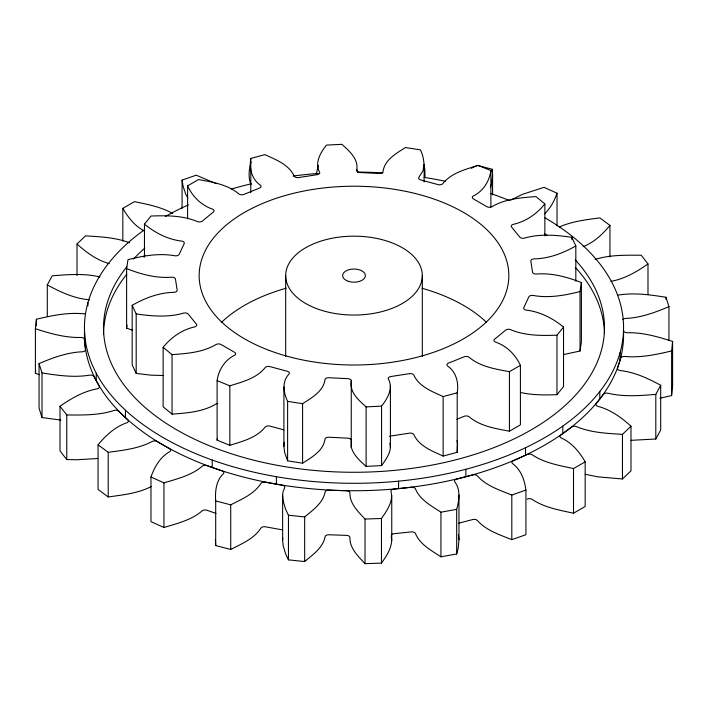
<?xml version="1.0" encoding="UTF-8"?>
<svg xmlns="http://www.w3.org/2000/svg" width="708" height="708" viewBox="0 0 708 708"><rect width="100%" height="100%" fill="white"/><g stroke="black" fill="none" stroke-linecap="round" stroke-linejoin="round"><path stroke-width="1.06" d="M424.092 164.327L422.959 170.911L418.853 177.327A3.575 2.062 0 0 0 420.915 179.991L437.854 184.549A3.575 2.062 0 0 0 442.721 183.753C451.35 172.849 465.537 169.362 478.174 165.415L490.892 170.548C489.405 181.31 483.166 191.31 473.156 196.063A3.575 2.062 0 0 0 473.528 198.975L486.741 206.603A3.575 2.062 0 0 0 491.786 206.816C505.061 198.815 520.902 197.7 535.965 196.576L544.868 203.922C536.788 213.931 525.796 221.639 513.096 224.392A3.575 2.062 0 0 0 511.716 227.197L519.619 236.976A3.575 2.062 0 0 0 524.23 238.171C539.717 233.578 556.072 235.065 571.816 237.277L575.825 245.933C563.002 253.243 548.788 258.677 533.85 258.889A3.575 2.062 0 0 0 530.885 261.261L532.522 272.014A3.575 2.062 0 0 0 536.142 274.04C551.718 272.757 567.037 276.925 581.383 282.598L580.029 291.528C564.719 295.475 548.682 298.316 532.903 295.413A3.575 2.062 0 0 0 528.726 297.05L523.885 307.476A3.575 2.062 0 0 0 526.088 310.104C540.036 311.67 552.798 318.273 563.533 327.078L556.975 335.194C541.328 335.707 525.053 335.858 510.388 329.547A3.575 2.062 0 0 0 505.485 330.264L494.759 339.105A3.575 2.062 0 0 0 495.273 342.008C506.601 345.787 515.495 354.602 520.407 365.346L509.433 371.682C495.388 369.063 480.272 366.744 468.997 357.177A3.575 2.062 0 0 0 463.97 356.876L448.66 363.071A3.575 2.062 0 0 0 447.421 365.894C456.226 371.78 458.917 382.851 457.209 392.798L443.146 396.586C432.19 391.524 419.109 386.772 413.746 374.966A3.575 2.062 0 0 0 409.197 373.691L391.143 376.488A3.575 2.062 0 0 0 388.303 378.904C393.675 388.373 387.435 398.648 381.568 406.109L381.568 465.607L366.107 466.386C360.089 460.996 353.469 455.164 351.221 447.102L351.283 380.771A3.575 2.062 0 0 0 347.761 378.674L329.14 377.736A3.575 2.062 0 0 0 325.043 379.444C323.441 391.427 311.741 397.754 302.59 403.684L287.607 401.365C283.457 392.728 281.678 381.382 289.147 373.895A3.575 2.062 0 0 0 287.085 371.231L270.146 366.664A3.575 2.062 0 0 0 265.279 367.47C256.65 378.373 242.463 381.86 229.826 385.807L217.108 380.665C218.595 369.912 224.834 359.903 234.844 355.159A3.575 2.062 0 0 0 234.472 352.248L221.259 344.619A3.575 2.062 0 0 0 216.214 344.407C202.939 352.407 187.098 353.522 172.035 354.646L163.132 347.301C171.212 337.291 182.204 329.583 194.904 326.831A3.575 2.062 0 0 0 196.284 324.025L188.381 314.246A3.575 2.062 0 0 0 183.77 313.051C168.283 317.644 151.928 316.157 136.184 313.945L132.175 305.29C144.998 297.979 159.212 292.546 174.15 292.324A3.575 2.062 0 0 0 177.115 289.961L175.478 279.209A3.575 2.062 0 0 0 171.858 277.182C156.282 278.456 140.963 274.288 126.617 268.624L127.971 259.694C143.281 255.747 159.318 252.906 175.097 255.809A3.575 2.062 0 0 0 179.274 254.163L184.115 243.747A3.575 2.062 0 0 0 181.912 241.118C167.964 239.552 155.202 232.941 144.467 224.144L151.025 216.02C166.672 215.515 182.947 215.365 197.612 221.675A3.575 2.062 0 0 0 202.515 220.958L213.241 212.117A3.575 2.062 0 0 0 212.727 209.214C201.399 205.435 192.505 196.612 187.593 185.868L198.567 179.54C212.612 182.16 227.728 184.478 239.003 194.045A3.575 2.062 0 0 0 244.03 194.346L259.34 188.151A3.575 2.062 0 0 0 260.579 185.319C251.774 179.443 249.083 168.371 250.791 158.424L264.854 154.636C275.81 159.698 288.891 164.451 294.254 176.257A3.575 2.062 0 0 0 298.803 177.531L316.857 174.734A3.575 2.062 0 0 0 319.697 172.318C314.325 162.849 320.565 152.574 326.432 145.113L341.893 144.335C349.318 150.972 358.921 159.273 356.717 170.451A3.575 2.062 0 0 0 360.239 172.548L378.86 173.487A3.575 2.062 0 0 0 382.957 171.779C384.559 159.787 396.259 153.468 405.41 147.538L420.393 149.857C425.508 159.813 423.924 171.194 424.092 181.947M381.568 465.607C386.002 459.288 392.197 451.403 389.816 443.199M351.283 380.771C349.079 391.949 358.682 400.25 366.107 406.888L381.568 406.109M351.221 447.102L351.283 440.27A3.575 2.062 0 0 0 347.761 438.172L329.14 437.234A3.575 2.062 0 0 0 325.043 438.942C323.441 450.925 311.741 457.244 302.59 463.174L287.607 460.855L284.581 452.182L283.908 446.394L283.908 386.895M623.394 329.618L623.589 330.724A3.575 2.062 0 0 0 627.217 332.751C642.758 332.335 657.953 336.716 672.6 341.468L671.609 350.964C656.307 354.575 640.536 357.956 624.739 356.451A3.575 2.062 0 0 0 620.712 358.221L617.571 368.098A3.575 2.062 0 0 0 620.252 370.576C634.687 372.142 648.112 378.399 660.706 385.302L655.803 394.383C639.943 395.675 623.642 397.011 608.022 393.241A3.575 2.062 0 0 0 603.375 394.4L596.242 403.56A3.575 2.062 0 0 0 597.817 406.33C610.508 409.596 621.42 417.516 630.987 426.216L622.465 434.358C607.013 433.376 590.994 432.73 576.542 426.65A3.575 2.062 0 0 0 571.551 427.128L560.825 435.039A3.575 2.062 0 0 0 561.205 437.951C571.816 442.633 579.516 451.996 585.171 461.846L573.515 468.572C559.364 465.492 544.346 462.997 532.133 454.74A3.575 2.062 0 0 0 527.088 454.518L513.397 460.713A3.575 2.062 0 0 0 512.557 463.59C521.017 469.625 524.61 480.192 525.92 490.104L511.813 495.025C499.715 490.157 486.246 485.936 477.369 475.873A3.575 2.062 0 0 0 472.563 474.962L456.695 479.086A3.575 2.062 0 0 0 454.695 481.759C460.82 489.582 459.165 500.459 456.678 509.353L456.678 553.975L440.942 556.807C431.438 550.55 419.924 544.532 415.428 533.451A3.575 2.062 0 0 0 411.144 531.903L394.037 533.708A3.575 2.062 0 0 0 391.205 534.974M458.97 495.051L458.97 539.673L458.2 548.045L456.678 553.975M283.908 446.394L284.297 442.252M316.334 173.894L318.379 165.3M456.678 509.353L440.942 512.185C431.438 505.928 419.924 499.91 415.428 488.83A3.575 2.062 0 0 0 411.144 487.281L394.037 489.086A3.575 2.062 0 0 0 390.975 491.414C393.675 501.344 386.851 510.734 381.47 518.477L381.47 563.099L365.018 563.665C358.283 556.399 349.495 548.178 349.929 537.469A3.575 2.062 0 0 0 346.407 535.372L329.043 534.77A3.575 2.062 0 0 0 325.114 536.602C323.078 547.7 312.777 554.762 304.661 561.559L288.448 559.851L285.696 554.072L283.182 545.815L282.634 539.832L282.634 495.211L283.05 491.626L284.66 487.697A3.575 2.062 0 0 0 282.111 485.184L265.5 482.192A3.575 2.062 0 0 0 260.925 483.431C254.119 494.14 241.57 499.228 230.719 504.839L215.692 500.937C214.975 491.44 216.064 480.537 223.427 473.687A3.575 2.062 0 0 0 221.993 470.891L207.108 465.687A3.575 2.062 0 0 0 202.143 466.262C191.461 475.493 177.159 478.856 163.946 482.874L150.972 477.006C154.459 466.97 160.247 456.961 169.778 451.615A3.575 2.062 0 0 0 169.548 448.704L157.247 441.597A3.575 2.062 0 0 0 152.193 441.465C138.724 448.668 123.13 450.261 108.218 452.324L98.058 444.828C105.758 435.447 115.156 426.782 126.829 422.782A3.575 2.062 0 0 0 127.821 419.915L118.82 411.321A3.575 2.062 0 0 0 113.97 410.49C98.801 415.428 82.544 415.092 66.773 414.959L60.012 406.277C71.207 398.418 83.464 391.303 97.093 388.842A3.575 2.062 0 0 0 99.235 386.196L94.058 376.612A3.575 2.062 0 0 0 89.695 375.143C73.862 377.762 57.72 375.399 42.02 372.948L39.055 363.593C52.799 357.735 67.207 352.398 82.278 351.788A3.575 2.062 0 0 0 85.456 349.513L84.411 339.486A3.575 2.062 0 0 0 80.783 337.459C65.242 337.875 50.047 333.495 35.4 328.742L36.391 319.246C51.693 315.635 67.464 312.255 83.261 313.759A3.575 2.062 0 0 0 85.102 313.626M391.754 495.423L391.754 540.045C391.329 548.682 386.435 556.302 381.47 563.099M39.427 374.665L35.4 373.364L35.727 370.204M659.874 398.232L671.609 395.586L672.6 386.09L672.6 341.468M282.634 539.832L282.846 538.045M425.057 177.69L424.818 169.017L423.871 165.92M471.316 168.256L477.28 165.371L492.308 169.274L492.582 175.265L491.6 183.629L490.308 187.549M389.48 436.447A3.575 2.062 0 0 1 391.143 435.978L409.197 433.19A3.575 2.062 0 0 1 413.746 434.464C419.109 446.27 432.19 451.023 443.146 456.076L457.209 452.288L457.58 443.447L457.041 440.562M132.626 330.3L126.617 328.114L127.068 325.14M563.595 354.558L580.029 351.018L581.383 342.097L581.383 282.598M283.908 429.871L270.146 426.163A3.575 2.062 0 0 0 265.279 426.959C256.65 437.863 242.463 441.358 229.826 445.305L217.108 440.164L217.329 438.783M251.066 161.849C248.986 169.212 248.048 177.372 250.889 184.664M510.751 200.143L522.371 194.364L544.054 187.337L557.028 193.204C554.426 200.771 550.532 208.09 544.762 213.71M47.294 316.467L47.294 284.908L52.197 275.828C68.056 274.545 84.358 273.2 99.978 276.97M631.04 440.332L655.803 439.004L660.706 429.924L660.706 385.302M520.61 392.489C532.522 395.179 544.841 395.108 556.975 394.692L563.533 386.577L563.533 327.078M559.32 226.976C572.037 221.365 586.109 219.701 599.782 217.887L609.942 225.383C602.641 234.189 593.941 242.552 583.073 246.658M77.013 275.554L77.013 243.994L85.535 235.852C100.315 236.799 115.581 237.401 129.529 242.809M585.162 474.28L597.871 476.847L622.465 478.98L630.987 470.838L630.987 426.216M282.634 495.211L283.182 501.193L285.696 509.45L288.448 515.229L304.661 516.937C312.777 510.141 323.078 503.078 325.114 491.98A3.575 2.062 0 0 1 329.043 490.148L346.407 490.75A3.575 2.062 0 0 1 349.929 492.848C349.495 503.556 358.283 511.778 365.018 519.044L365.018 563.665M595.065 259.411C609.933 254.774 625.81 255.137 641.227 255.252L647.988 263.934C636.793 271.792 624.536 278.908 610.907 281.368M122.829 241.021L122.829 208.364L134.485 201.638C147.512 204.373 161.026 206.904 172.752 213.48M456.828 419.26L463.97 416.375A3.575 2.062 0 0 1 468.997 416.667C480.272 426.243 495.388 428.561 509.433 431.181L520.407 424.844L520.407 365.346M527.088 499.14A3.575 2.062 0 0 1 532.133 499.361C544.346 507.618 559.364 510.114 573.515 513.194L585.171 506.468L585.171 461.846M151.317 486.529C138.051 493.379 122.803 494.919 108.218 496.945L98.058 489.449L98.058 444.828M215.418 539.567L215.692 545.558L230.719 549.461C241.57 543.85 254.119 538.761 260.925 528.053A3.575 2.062 0 0 1 265.5 526.814L282.111 529.805M618.305 295.077C634.138 292.448 650.28 294.811 665.98 297.263L668.945 306.617C655.201 312.476 640.793 317.821 625.722 318.423A3.575 2.062 0 0 0 622.828 319.644M182.08 208.409L182.08 180.115L196.187 175.186L216.241 183.673M458.811 523.159L472.563 519.584A3.575 2.062 0 0 1 477.369 520.495C486.246 530.558 499.715 534.779 511.813 539.646L525.92 534.726L525.92 490.104M150.972 477.006L150.972 521.628L163.946 527.495C177.159 523.477 191.461 520.115 202.143 510.884A3.575 2.062 0 0 1 207.108 510.309L216.037 513.433M97.748 458.501L77.145 459.74L66.773 459.58L60.012 450.899L60.012 406.277M163.132 347.301L163.132 406.799L172.035 414.136C187.098 413.021 202.939 411.897 216.214 403.905A3.575 2.062 0 0 1 217.878 403.436M365.018 519.044L381.47 518.477M163.291 375.506L151.211 375.187L136.184 373.443L132.175 364.788L132.175 305.29M60.826 420.056L42.02 417.57L39.055 408.215L39.055 363.593M109.156 263.562C96.863 260.234 86.323 252.42 77.013 243.994M144.202 230.914C134.812 226.082 128.051 217.329 122.829 208.364M47.294 284.908C59.888 291.811 73.313 298.068 87.748 299.634A3.575 2.062 0 0 1 89.376 300.139M187.886 198.116L185.779 194.311L183.053 186.071L182.08 180.115M356.921 169.787L357.735 172.442M391.17 537.036L391.754 540.045M458.386 534.699L458.97 539.673M671.609 350.964L671.609 395.586M668.945 306.617L668.945 340.362M665.98 297.263L665.98 299.44M655.803 394.383L655.803 439.004M647.988 263.934L647.988 294.404M622.465 434.358L622.465 478.98M620.066 352.637L620.066 360.071M609.942 225.383L609.942 256.942M599.809 391.542L599.809 398.976M580.029 291.528L580.029 351.018M575.825 245.933L575.825 281.191M573.515 468.572L573.515 513.194M571.816 237.277L571.816 239.481M562.798 426.092L562.798 433.535M557.028 193.204L557.028 225.852M556.975 335.194L556.975 394.692M544.868 203.922L544.868 235.87M525.531 447.721L525.531 455.155M511.813 495.025L511.813 539.646M509.433 371.682L509.433 431.181M492.582 175.265L492.582 194.85M492.308 169.274L492.308 171.451M490.892 170.548L490.892 206.913M465.864 469.262L465.864 476.696M457.209 392.798L457.209 452.288M443.146 396.586L443.146 456.076M440.942 512.185L440.942 556.807M422.313 275.607A68.313 39.436 0 0 1 319.848 309.768A68.313 39.436 0 0 1 319.848 241.455A68.313 39.436 0 0 1 422.313 275.607L422.313 356.54M398.577 481.157L398.577 488.591M390.418 385.63L390.418 447.615M366.107 406.888L366.107 466.386M304.661 516.937L304.661 561.559M302.59 403.684L302.59 463.174M288.448 515.229L288.448 559.851M287.607 401.365L287.607 460.855M285.687 275.607L285.687 356.54M276.403 476.705L276.403 484.148M250.791 158.424L250.791 192.576M230.719 504.839L230.719 549.461M229.826 385.807L229.826 445.305M217.108 380.665L217.108 440.164M215.692 500.937L215.692 545.558M212.232 460.032L212.232 467.475M187.593 185.868L187.593 218.922M172.035 354.646L172.035 414.136M163.946 482.874L163.946 527.495M144.467 224.144L144.467 257.199M136.184 313.945L136.184 373.443M126.617 268.624L126.617 328.114M125.449 410.18L125.449 417.623M108.218 452.324L108.218 496.945M96.244 373.222L96.244 380.656M87.934 302.705L87.934 305.891M84.606 333.149L84.606 340.592M66.773 414.959L66.773 459.58M42.02 372.948L42.02 417.57M36.391 319.246L36.391 325.777M35.4 328.742L35.4 373.364M221.33 322.485A154.84 89.394 0 0 1 286.156 288.218M422.11 288.289A154.84 89.394 0 0 1 486.573 322.388M623.447 330.636A269.553 155.627 0 0 1 353.796 490.733A269.553 155.627 0 0 1 84.562 330.406M545.018 217.86A269.553 155.627 0 0 1 550.939 433.933A269.553 155.627 0 0 1 177.142 445.12A269.553 155.627 0 0 1 144.344 229.852M165.601 216.365A269.553 155.627 0 0 1 188.372 204.886M231.543 189.027A269.553 155.627 0 0 1 251.234 183.797M293.201 176.053A269.553 155.627 0 0 1 318.14 173.425M357.735 172.053A269.553 155.627 0 0 1 383.037 172.947M424.18 177.407A269.553 155.627 0 0 1 445.208 181.221M490.733 193.549A269.553 155.627 0 0 1 509.503 200.55M575.303 259.933A250.482 144.609 0 0 1 360.593 472.227A250.482 144.609 0 0 1 126.829 266.757M133.502 259.066A250.482 144.609 0 0 1 144.972 247.986M544.585 233.835A250.482 144.609 0 0 1 547.222 235.649M103.527 333.893A250.482 144.609 0 0 1 126.829 274.191M143.343 256.871A250.482 144.609 0 0 1 144.972 255.429M575.303 267.376A250.482 144.609 0 0 1 604.455 333.167M269.261 350.433A154.84 89.394 0 0 0 508.601 280.572A154.84 89.394 0 0 0 284.138 195.833A154.84 89.394 0 0 0 269.261 350.433M348.309 281.306A11.381 6.576 0 0 0 365.381 275.607A11.381 6.576 0 0 0 348.309 269.916A11.381 6.576 0 0 0 348.309 281.306"/></g></svg>
